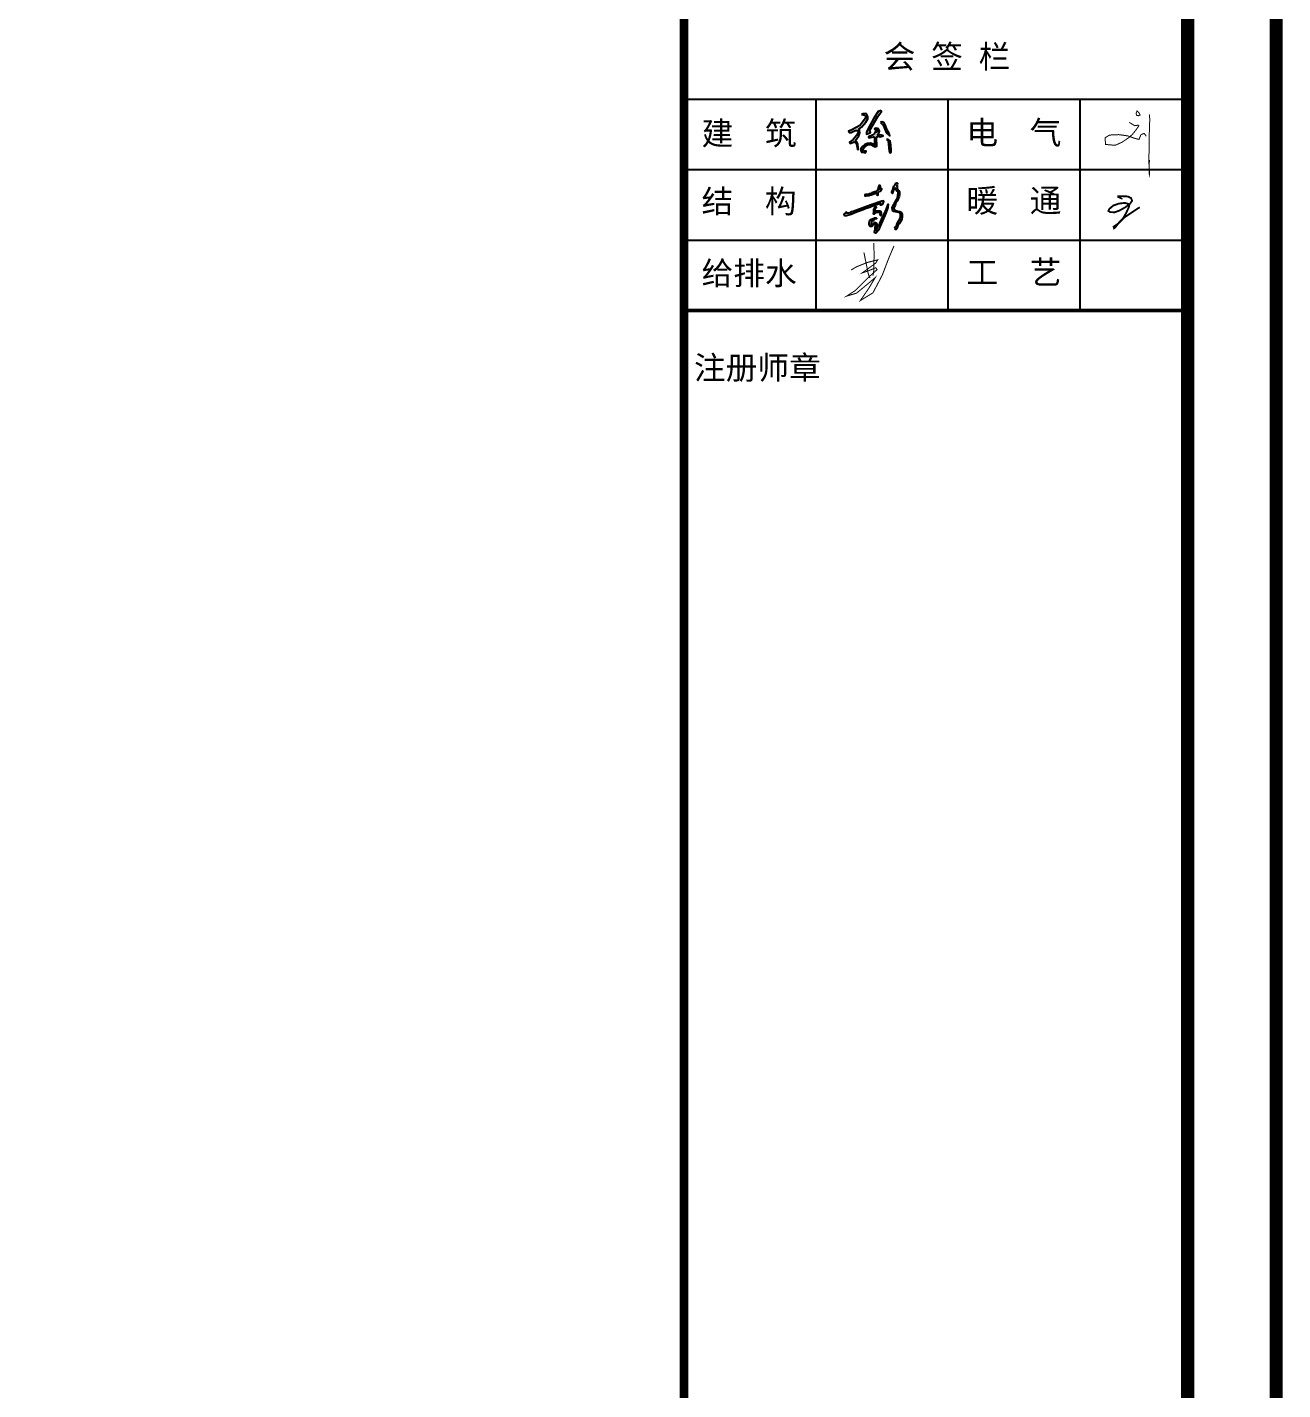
# Model space of a CAD drawing. Extents: x 4150464 to 4450492, y 75142 to 874437.
# Drawn here: x 4318255 to 4332463, y 165412 to 180837 of the extents above; entities that cross this region are included whole.
import ezdxf

# ---------------------------------------------------------------- set-up
doc = ezdxf.new("R2010")
doc.units = 0
doc.header["$LTSCALE"] = 1000
doc.header["$MEASUREMENT"] = 0
for name, color, linetype in [('PUB_TEXT', 7, 'Continuous'), ('PUB_TITLE', 4, 'Continuous'), ('图框', 7, 'Continuous')]:
    doc.layers.add(name, color=color, linetype=linetype)
doc.styles.add('STYLE-黑体', font='simhei.ttf')
doc.styles.add('黑体', font='simhei.ttf')

msp = doc.modelspace()

# ---------------------------------------------------------------- hatches: boundary and pattern name
h = msp.add_hatch(color=256)
h.paths.add_polyline_path([(4327979, 179564), (4327999, 179550), (4328002, 179510), (4328009, 179436), (4328018, 179416), (4328031, 179423), (4328031, 179448), (4328026, 179501), (4328019, 179549), (4327998, 179566)])
h.paths.add_polyline_path([(4327912, 179760), (4327941, 179729), (4327978, 179636), (4328018, 179607), (4328008, 179634), (4327988, 179673), (4327968, 179726), (4327949, 179758), (4327927, 179767)])
h.paths.add_polyline_path([(4327852, 179671), (4327865, 179675), (4327874, 179657), (4327864, 179648), (4327851, 179651), (4327843, 179638), (4327840, 179629), (4327829, 179618), (4327784, 179600), (4327774, 179595), (4327783, 179586), (4327830, 179595), (4327842, 179592), (4327841, 179575), (4327844, 179512), (4327843, 179499), (4327828, 179514), (4327798, 179525), (4327764, 179521), (4327732, 179510), (4327707, 179485), (4327688, 179460), (4327689, 179442), (4327697, 179421), (4327707, 179421), (4327740, 179416), (4327749, 179433), (4327728, 179433), (4327711, 179440), (4327719, 179465), (4327738, 179491), (4327762, 179506), (4327782, 179509), (4327801, 179510), (4327827, 179496), (4327849, 179482), (4327871, 179492), (4327869, 179509), (4327866, 179566), (4327868, 179595), (4327883, 179603), (4327908, 179597), (4327939, 179607), (4327918, 179615), (4327875, 179617), (4327892, 179637), (4327900, 179662), (4327889, 179688), (4327860, 179695), (4327843, 179687)])
h.paths.add_polyline_path([(4327918, 179896), (4327885, 179884), (4327836, 179808), (4327770, 179692), (4327753, 179647), (4327754, 179626), (4327784, 179639), (4327799, 179645), (4327791, 179663), (4327790, 179673), (4327880, 179827), (4327911, 179868), (4327923, 179882)])
h.paths.add_polyline_path([(4327697, 179849), (4327731, 179842), (4327746, 179826), (4327736, 179802), (4327697, 179747), (4327678, 179723), (4327637, 179701), (4327580, 179673), (4327548, 179661), (4327556, 179644), (4327579, 179644), (4327623, 179666), (4327652, 179666), (4327661, 179656), (4327638, 179613), (4327603, 179565), (4327559, 179537), (4327569, 179522), (4327613, 179538), (4327635, 179528), (4327646, 179480), (4327650, 179453), (4327663, 179457), (4327659, 179472), (4327655, 179518), (4327640, 179542), (4327628, 179553), (4327665, 179608), (4327675, 179640), (4327673, 179670), (4327665, 179681), (4327696, 179704), (4327743, 179763), (4327768, 179799), (4327768, 179825), (4327752, 179857), (4327737, 179860), (4327714, 179857)])
h = msp.add_hatch(color=256)
h.paths.add_polyline_path([(4327611, 178736), (4327649, 178749), (4327714, 178773), (4327748, 178787), (4327789, 178798), (4327812, 178810), (4327840, 178820), (4327857, 178826), (4327887, 178837), (4327902, 178843), (4327911, 178845), (4327912, 178836), (4327908, 178827), (4327916, 178825), (4327920, 178826), (4327933, 178835), (4327940, 178845), (4327948, 178859), (4327941, 178871), (4327926, 178868), (4327892, 178856), (4327829, 178835), (4327751, 178806), (4327703, 178788), (4327631, 178761), (4327590, 178746), (4327584, 178748), (4327564, 178737), (4327550, 178733), (4327547, 178731), (4327531, 178731), (4327530, 178738), (4327527, 178743), (4327518, 178740), (4327514, 178736), (4327500, 178725), (4327497, 178718), (4327499, 178709), (4327507, 178704), (4327526, 178704), (4327577, 178721)])
h.paths.add_polyline_path([(4327890, 178974), (4327896, 178977), (4327906, 178980), (4327913, 178985), (4327918, 178988), (4327920, 178993), (4327924, 178998), (4327925, 179008), (4327919, 179016), (4327913, 179013), (4327907, 179006), (4327901, 179002), (4327898, 179010), (4327901, 179014), (4327904, 179020), (4327908, 179027), (4327910, 179033), (4327910, 179039), (4327908, 179044), (4327899, 179045), (4327893, 179044), (4327890, 179041), (4327888, 179035), (4327886, 179029), (4327885, 179020), (4327884, 179013), (4327881, 179002), (4327879, 178994), (4327875, 178987), (4327868, 178985), (4327858, 178978), (4327834, 178968), (4327814, 178961), (4327801, 178955), (4327788, 178950), (4327767, 178945), (4327743, 178943), (4327734, 178940), (4327735, 178930), (4327750, 178928), (4327780, 178933), (4327804, 178941), (4327827, 178948), (4327842, 178956), (4327856, 178961), (4327863, 178964), (4327867, 178961), (4327866, 178954), (4327867, 178945), (4327871, 178938), (4327876, 178937), (4327883, 178940), (4327885, 178945), (4327885, 178957), (4327886, 178967)])
h.paths.add_polyline_path([(4327849, 178751), (4327848, 178761), (4327848, 178775), (4327854, 178784), (4327864, 178795), (4327863, 178803), (4327850, 178804), (4327841, 178797), (4327835, 178782), (4327831, 178768), (4327832, 178748), (4327831, 178737), (4327829, 178729), (4327835, 178725), (4327843, 178725), (4327852, 178732), (4327860, 178740), (4327872, 178743), (4327890, 178743), (4327896, 178742), (4327903, 178737), (4327906, 178728), (4327904, 178717), (4327906, 178708), (4327912, 178707), (4327918, 178711), (4327921, 178728), (4327917, 178747), (4327905, 178754), (4327885, 178754), (4327860, 178753)], flags=17)
h.paths.add_polyline_path([(4327840, 178663), (4327848, 178665), (4327866, 178668), (4327867, 178677), (4327859, 178680), (4327844, 178680), (4327838, 178677), (4327827, 178672), (4327818, 178669), (4327815, 178661), (4327819, 178651), (4327823, 178646), (4327831, 178646), (4327833, 178652)], flags=17)
h.paths.add_polyline_path([(4327804, 178611), (4327808, 178625), (4327808, 178644), (4327806, 178657), (4327796, 178660), (4327791, 178654), (4327788, 178639), (4327784, 178621), (4327784, 178603), (4327790, 178587), (4327795, 178581), (4327809, 178582), (4327819, 178587), (4327827, 178598), (4327835, 178603), (4327841, 178608), (4327848, 178614), (4327857, 178606), (4327855, 178587), (4327850, 178574), (4327849, 178552), (4327845, 178532), (4327841, 178519), (4327845, 178508), (4327856, 178507), (4327868, 178517), (4327887, 178540), (4327907, 178586), (4327934, 178644), (4327971, 178731), (4327994, 178797), (4327998, 178834), (4327980, 178782), (4327951, 178721), (4327931, 178680), (4327904, 178615), (4327889, 178591), (4327871, 178554), (4327861, 178537), (4327862, 178553), (4327866, 178577), (4327871, 178594), (4327869, 178607), (4327862, 178621), (4327854, 178627), (4327844, 178625), (4327830, 178616), (4327823, 178606), (4327814, 178594), (4327805, 178597)])
msp.add_hatch(color=256).paths.add_polyline_path([(4328069, 178771), (4328063, 178784), (4328066, 178799), (4328075, 178820), (4328085, 178848), (4328099, 178869), (4328121, 178919), (4328124, 178938), (4328125, 178954), (4328124, 178972), (4328117, 178989), (4328102, 179002), (4328099, 179011), (4328098, 179029), (4328096, 179042), (4328098, 179053), (4328102, 179073), (4328096, 179075), (4328086, 179073), (4328074, 179049), (4328062, 179036), (4328053, 179017), (4328046, 178990), (4328040, 178971), (4328040, 178961), (4328045, 178955), (4328046, 178963), (4328055, 178985), (4328060, 178999), (4328069, 179015), (4328073, 179017), (4328079, 179013), (4328090, 178994), (4328097, 178983), (4328109, 178974), (4328112, 178953), (4328106, 178941), (4328102, 178903), (4328077, 178861), (4328061, 178829), (4328044, 178796), (4328046, 178767), (4328051, 178760), (4328060, 178749), (4328099, 178742), (4328122, 178741), (4328133, 178733), (4328138, 178719), (4328136, 178688), (4328129, 178669), (4328123, 178656), (4328113, 178643), (4328096, 178609), (4328092, 178583), (4328073, 178569), (4328076, 178556), (4328081, 178548), (4328087, 178548), (4328094, 178560), (4328108, 178591), (4328122, 178612), (4328140, 178640), (4328151, 178659), (4328157, 178689), (4328157, 178717), (4328143, 178742), (4328131, 178750), (4328107, 178756), (4328094, 178757), (4328077, 178766)])

# ---------------------------------------------------------------- linework, layer by layer
for points in [[(4327697, 179849), (4327731, 179842), (4327746, 179826), (4327736, 179802), (4327697, 179747), (4327678, 179723), (4327637, 179701), (4327580, 179673), (4327548, 179661), (4327556, 179644), (4327579, 179644), (4327623, 179666), (4327652, 179666), (4327661, 179656), (4327638, 179613), (4327603, 179565), (4327559, 179537), (4327569, 179522), (4327613, 179538), (4327635, 179528), (4327646, 179480), (4327650, 179453), (4327663, 179457), (4327659, 179472), (4327655, 179518), (4327640, 179542), (4327628, 179553), (4327665, 179608), (4327675, 179640), (4327673, 179670), (4327665, 179681), (4327696, 179704), (4327743, 179763), (4327768, 179799), (4327768, 179825), (4327752, 179857), (4327737, 179860), (4327714, 179857), (4327697, 179849)], [(4327918, 179896), (4327885, 179884), (4327836, 179808), (4327770, 179692), (4327753, 179647), (4327754, 179626), (4327784, 179639), (4327799, 179645), (4327791, 179663), (4327790, 179673), (4327880, 179827), (4327911, 179868), (4327923, 179882), (4327918, 179896)], [(4327852, 179671), (4327865, 179675), (4327865, 179675), (4327874, 179657), (4327864, 179648), (4327851, 179651), (4327843, 179638), (4327840, 179629), (4327829, 179618), (4327784, 179600), (4327774, 179595), (4327783, 179586), (4327783, 179586), (4327830, 179595), (4327842, 179592), (4327841, 179575), (4327844, 179512), (4327843, 179499), (4327828, 179514), (4327798, 179525), (4327764, 179521), (4327732, 179510), (4327707, 179485), (4327688, 179460), (4327689, 179442), (4327697, 179421), (4327707, 179421), (4327740, 179416), (4327749, 179433), (4327728, 179433), (4327711, 179440), (4327719, 179465), (4327738, 179491), (4327762, 179506), (4327782, 179509), (4327801, 179510), (4327827, 179496), (4327849, 179482), (4327871, 179492), (4327869, 179509), (4327866, 179566), (4327868, 179595), (4327883, 179603), (4327908, 179597), (4327939, 179607), (4327918, 179615), (4327875, 179617), (4327892, 179637), (4327900, 179662), (4327889, 179688), (4327860, 179695), (4327843, 179687), (4327852, 179671)], [(4327912, 179760), (4327941, 179729), (4327978, 179636), (4328018, 179607), (4328008, 179634), (4327988, 179673), (4327968, 179726), (4327949, 179758), (4327927, 179767), (4327912, 179760)], [(4327979, 179564), (4327999, 179550), (4328002, 179510), (4328009, 179436), (4328018, 179416), (4328031, 179423), (4328031, 179448), (4328026, 179501), (4328019, 179549), (4327998, 179566), (4327979, 179564)], [(4327840, 178663), (4327833, 178652), (4327831, 178646), (4327823, 178646), (4327819, 178651), (4327815, 178661), (4327818, 178669), (4327827, 178672), (4327838, 178677), (4327844, 178680), (4327859, 178680), (4327867, 178677), (4327866, 178668), (4327848, 178665), (4327840, 178663), (4327840, 178663)]]:
    msp.add_lwpolyline(points)
for points, const_width in [([(4330809, 179893), (4330836, 179867), (4330849, 179843), (4330829, 179835), (4330808, 179840), (4330803, 179864), (4330813, 179883)], 11.3), ([(4330953, 179849), (4330958, 179795), (4330954, 179684), (4330952, 179606), (4330950, 179418), (4330947, 179370), (4330948, 179301), (4330954, 179217), (4330954, 179169), (4330950, 179182), (4330950, 179279), (4330955, 179334)], 11.3), ([(4330726, 179760), (4330788, 179722), (4330827, 179728), (4330835, 179722), (4330800, 179671), (4330758, 179620), (4330718, 179585), (4330644, 179535), (4330567, 179500), (4330457, 179510), (4330453, 179585), (4330502, 179616), (4330608, 179621), (4330707, 179607), (4330792, 179578), (4330837, 179567), (4330854, 179612), (4330862, 179623), (4330895, 179635), (4330918, 179603)], 11.3), ([(4330649, 178894), (4330600, 178915), (4330600, 178925), (4330626, 178925), (4330709, 178921), (4330747, 178902), (4330758, 178872), (4330735, 178839), (4330681, 178798), (4330611, 178760), (4330562, 178742), (4330513, 178743), (4330490, 178756), (4330501, 178781), (4330547, 178819), (4330608, 178840), (4330675, 178848), (4330714, 178837), (4330725, 178814), (4330716, 178788), (4330692, 178737), (4330660, 178679), (4330608, 178624), (4330571, 178575), (4330554, 178561), (4330549, 178579), (4330608, 178619), (4330673, 178685), (4330807, 178775), (4330845, 178799)], 21), ([(4327578, 178088), (4327639, 178125), (4327759, 178173), (4327879, 178204), (4327856, 178166), (4327703, 178055), (4327759, 178074), (4327858, 178114), (4327872, 178092), (4327766, 177998), (4327628, 177858), (4327528, 177793), (4327639, 177826), (4327780, 177942), (4327851, 178003), (4327779, 177883), (4327683, 177743), (4327825, 177830), (4327931, 178031), (4328004, 178222), (4328063, 178360)], 11.3), ([(4327836, 178395), (4327838, 178244), (4327835, 178121), (4327833, 178061), (4327825, 178026)], 11.3), ([(4327723, 178287), (4327770, 178055), (4327784, 178011), (4327794, 177997)], 11.3)]:
    msp.add_lwpolyline(points, dxfattribs=dict(const_width=const_width))
for points in [[(4327788, 178950), (4327767, 178945), (4327743, 178943), (4327734, 178940), (4327735, 178930), (4327750, 178928), (4327780, 178933), (4327804, 178941), (4327827, 178948), (4327842, 178956), (4327856, 178961), (4327863, 178964), (4327863, 178964), (4327867, 178961), (4327866, 178954), (4327867, 178945), (4327871, 178938), (4327876, 178937), (4327883, 178940), (4327885, 178945), (4327885, 178957), (4327886, 178967), (4327890, 178974), (4327896, 178977), (4327906, 178980), (4327913, 178985), (4327918, 178988), (4327920, 178993), (4327924, 178998), (4327925, 179008), (4327919, 179016), (4327913, 179013), (4327907, 179006), (4327901, 179002), (4327901, 179002), (4327901, 179002), (4327898, 179010), (4327901, 179014), (4327904, 179020), (4327908, 179027), (4327910, 179033), (4327910, 179039), (4327908, 179044), (4327899, 179045), (4327893, 179044), (4327890, 179041), (4327888, 179035), (4327886, 179029), (4327885, 179020), (4327884, 179013), (4327881, 179002), (4327879, 178994), (4327875, 178987), (4327868, 178985), (4327858, 178978), (4327834, 178968), (4327814, 178961), (4327801, 178955), (4327788, 178950)], [(4328069, 179015), (4328060, 178999), (4328055, 178985), (4328046, 178963), (4328045, 178955), (4328040, 178961), (4328040, 178971), (4328046, 178990), (4328053, 179017), (4328062, 179036), (4328074, 179049), (4328086, 179073), (4328096, 179075), (4328102, 179073), (4328098, 179053), (4328096, 179042), (4328098, 179029), (4328099, 179011), (4328102, 179002), (4328117, 178989), (4328124, 178972), (4328125, 178954), (4328124, 178938), (4328121, 178919), (4328099, 178869), (4328085, 178848), (4328075, 178820), (4328066, 178799), (4328063, 178784), (4328069, 178771), (4328077, 178766), (4328094, 178757), (4328107, 178756), (4328131, 178750), (4328143, 178742), (4328157, 178717), (4328157, 178689), (4328151, 178659), (4328140, 178640), (4328122, 178612), (4328108, 178591), (4328094, 178560), (4328087, 178548), (4328081, 178548), (4328076, 178556), (4328073, 178569), (4328092, 178583), (4328096, 178609), (4328113, 178643), (4328123, 178656), (4328129, 178669), (4328136, 178688), (4328138, 178719), (4328133, 178733), (4328122, 178741), (4328099, 178742), (4328060, 178749), (4328051, 178760), (4328046, 178767), (4328044, 178796), (4328061, 178829), (4328077, 178861), (4328102, 178903), (4328106, 178941), (4328112, 178953), (4328109, 178974), (4328097, 178983), (4328090, 178994), (4328079, 179013), (4328073, 179017), (4328069, 179015)], [(4327584, 178748), (4327564, 178737), (4327550, 178733), (4327547, 178731), (4327531, 178731), (4327530, 178738), (4327527, 178743), (4327518, 178740), (4327514, 178736), (4327500, 178725), (4327497, 178718), (4327499, 178709), (4327507, 178704), (4327526, 178704), (4327577, 178721), (4327611, 178736), (4327649, 178749), (4327714, 178773), (4327748, 178787), (4327789, 178798), (4327812, 178810), (4327840, 178820), (4327857, 178826), (4327887, 178837), (4327902, 178843), (4327911, 178845), (4327912, 178836), (4327908, 178827), (4327916, 178825), (4327920, 178826), (4327933, 178835), (4327940, 178845), (4327948, 178859), (4327941, 178871), (4327926, 178868), (4327892, 178856), (4327829, 178835), (4327751, 178806), (4327703, 178788), (4327631, 178761), (4327590, 178746), (4327584, 178748)], [(4327784, 178603), (4327784, 178621), (4327788, 178639), (4327791, 178654), (4327796, 178660), (4327806, 178657), (4327808, 178644), (4327808, 178625), (4327804, 178611), (4327805, 178597), (4327814, 178594), (4327823, 178606), (4327830, 178616), (4327844, 178625), (4327854, 178627), (4327862, 178621), (4327869, 178607), (4327871, 178594), (4327866, 178577), (4327862, 178553), (4327861, 178537), (4327871, 178554), (4327889, 178591), (4327904, 178615), (4327931, 178680), (4327951, 178721), (4327980, 178782), (4327998, 178834), (4327994, 178797), (4327971, 178731), (4327934, 178644), (4327907, 178586), (4327887, 178540), (4327868, 178517), (4327856, 178507), (4327845, 178508), (4327841, 178519), (4327845, 178532), (4327849, 178552), (4327850, 178574), (4327855, 178587), (4327855, 178587), (4327857, 178606), (4327848, 178614), (4327841, 178608), (4327835, 178603), (4327827, 178598), (4327819, 178587), (4327809, 178582), (4327795, 178581), (4327790, 178587), (4327784, 178603)], [(4327848, 178761), (4327848, 178775), (4327854, 178784), (4327864, 178795), (4327863, 178803), (4327850, 178804), (4327841, 178797), (4327835, 178782), (4327831, 178768), (4327832, 178748), (4327831, 178737), (4327829, 178729), (4327835, 178725), (4327843, 178725), (4327852, 178732), (4327860, 178740), (4327872, 178743), (4327890, 178743), (4327896, 178742), (4327903, 178737), (4327906, 178728), (4327904, 178717), (4327906, 178708), (4327912, 178707), (4327918, 178711), (4327921, 178728), (4327917, 178747), (4327905, 178754), (4327885, 178754), (4327860, 178753), (4327849, 178751), (4327848, 178761)]]:
    msp.add_lwpolyline(points, close=True)
at = {"layer": 'PUB_TEXT'}
msp.add_line((4325688, 177631), (4325688, 148217), dxfattribs=at)
at = {"layer": 'PUB_TITLE', "const_width": 150}
for points in [[(4248288, 138142), (4332388, 138142), (4332388, 197542), (4248288, 197542)], [(4250788, 139142), (4331388, 139142), (4331388, 196542), (4250788, 196542)]]:
    msp.add_lwpolyline(points, close=True, dxfattribs=at)
at = {"layer": '图框', "color": 4}
msp.add_line((4325688, 196542), (4325688, 139142), dxfattribs=at)
at = {"layer": '图框', "color": 0}
for p, q in [((4325688, 180022), (4331388, 180022)), ((4325688, 179225), (4331388, 179225)), ((4325688, 178428), (4331388, 178428)), ((4325688, 177631), (4331388, 177631))]:
    msp.add_line(p, q, dxfattribs=at)
at = {"layer": '图框', "color": 4, "const_width": 98.6}
msp.add_lwpolyline([(4325688, 196542), (4325688, 139142)], dxfattribs=at)
msp.add_lwpolyline([(4325688, 196542), (4331388, 196542), (4331388, 139142), (4325688, 139142)], close=True, dxfattribs=at)
at = {"layer": '图框', "color": 0}
for points in [[(4327182, 177631), (4327182, 180022)], [(4328676, 177631), (4328676, 180022)], [(4330170, 177631), (4330170, 180022)]]:
    msp.add_lwpolyline(points, dxfattribs=at)
at = {"layer": '图框', "color": 0, "const_width": 40.3}
msp.add_lwpolyline([(4325688, 177631), (4331388, 177631)], dxfattribs=at)

# ---------------------------------------------------------------- texts
at = {"layer": '图框', "color": 0, "style": 'STYLE-黑体'}
for s, p in [('会 签 栏', (4327947, 180373)), ('建  筑', (4325886, 179504)), ('电  气', (4328883, 179512)), ('结  构', (4325886, 178734)), ('暖  通', (4328883, 178743)), ('给排水', (4325886, 177921)), ('工  艺', (4328883, 177930))]:
    msp.add_text(s, height=262.9, dxfattribs=at).set_placement(p)
at = {"layer": '图框', "color": 4, "style": '黑体'}
msp.add_text('注册师章', height=262.9, dxfattribs=at).set_placement((4325800, 176851))

doc.saveas('drawing.dxf')
